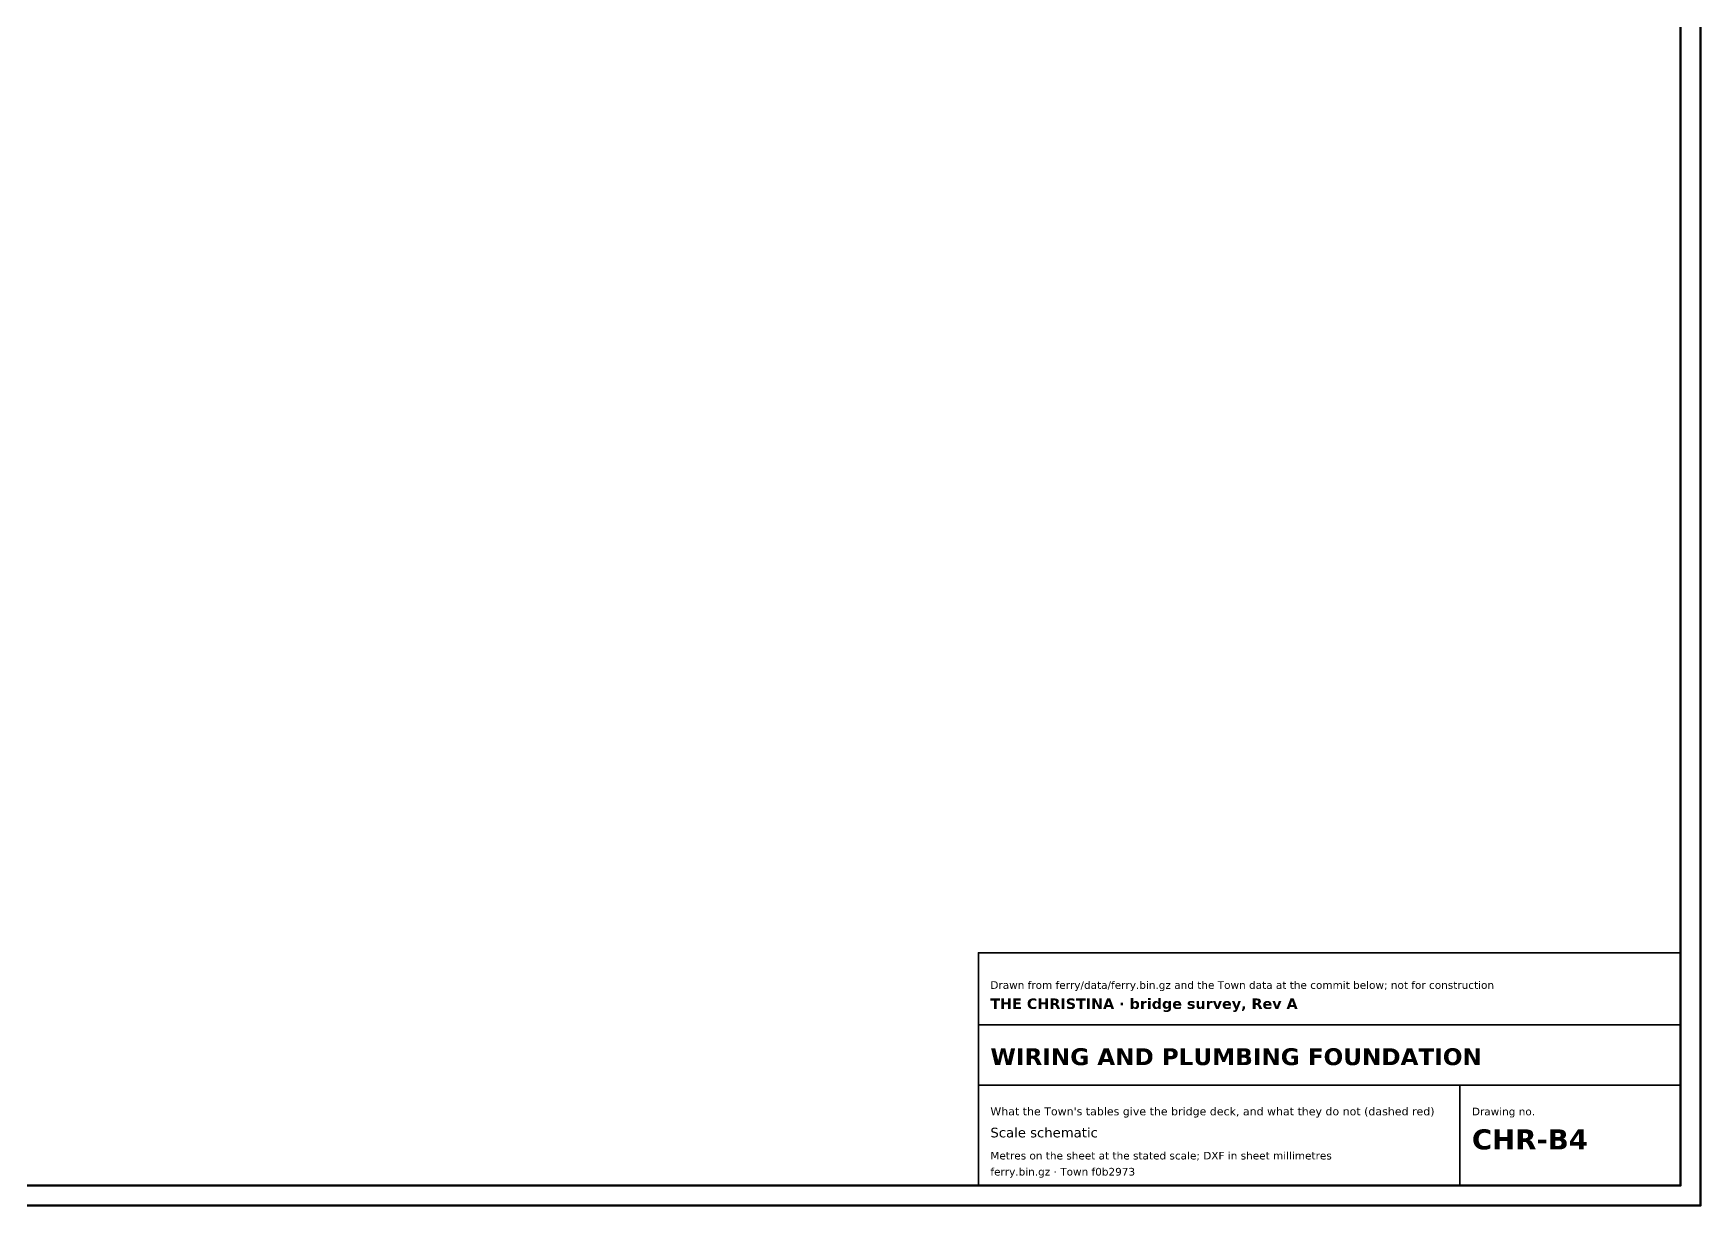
# Model space of a CAD drawing. Header units: millimetres. Extents: x 5 to 836, y 5 to 589.
# Drawn here: x 420.5 to 836, y 5 to 297 of the extents above; entities that cross this region are included whole.
import ezdxf

# ---------------------------------------------------------------- set-up
doc = ezdxf.new("R2010")
doc.units = ezdxf.units.MM
for name, color, linetype, lineweight in [('FRAME', 7, 'CONTINUOUS', 50), ('TEXT', 7, 'CONTINUOUS', 18), ('TITLE', 7, 'CONTINUOUS', 35)]:
    doc.layers.add(name, color=color, linetype=linetype, lineweight=lineweight)
doc.styles.add('SANS', font='DejaVuSans.ttf')
doc.styles.add('SANSB', font='DejaVuSans-Bold.ttf')

msp = doc.modelspace()

# ---------------------------------------------------------------- linework, layer by layer
at = {"layer": 'FRAME'}
for points in [[(5, 5), (836, 5), (836, 589), (5, 589)], [(10, 10), (831, 10), (831, 584), (10, 584)]]:
    msp.add_lwpolyline(points, close=True, dxfattribs=at)
at = {"layer": 'TITLE'}
for p, q in [((656, 50), (831, 50)), ((656, 35), (831, 35)), ((776, 10), (776, 35))]:
    msp.add_line(p, q, dxfattribs=at)
msp.add_lwpolyline([(656, 10), (831, 10), (831, 68), (656, 68)], close=True, dxfattribs=at)

# ---------------------------------------------------------------- texts
at = {"layer": 'TEXT'}
for s, height, style, p in [('Drawn from ferry/data/ferry.bin.gz and the Town data at the commit below; not for construction', 1.9, 'SANS', (659, 59)), ('THE CHRISTINA · bridge survey, Rev A', 2.6, 'SANSB', (659, 54)), ('WIRING AND PLUMBING FOUNDATION', 4.2, 'SANSB', (659, 40)), ("What the Town's tables give the bridge deck, and what they do not (dashed red)", 1.9943, 'SANS', (659, 27.5)), ('Drawing no.', 1.9, 'SANS', (779, 27.5)), ('Scale schematic', 2.4, 'SANS', (659, 22)), ('CHR-B4', 5, 'SANSB', (779, 19)), ('Metres on the sheet at the stated scale; DXF in sheet millimetres', 1.9, 'SANS', (659, 16.5)), ('ferry.bin.gz · Town f0b2973', 1.9, 'SANS', (659, 12.5))]:
    msp.add_text(s, height=height, dxfattribs=dict(at, style=style)).set_placement(p)

doc.saveas('drawing.dxf')
